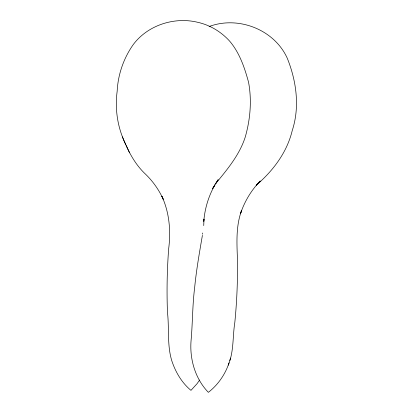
<?xml version="1.0" encoding="UTF-8"?>
<svg xmlns="http://www.w3.org/2000/svg" width="413" height="413" viewBox="0 0 413 413"><rect width="100%" height="100%" fill="white"/><g stroke="black" fill="none" stroke-linecap="round" stroke-linejoin="round"><path stroke-width="0.62" d="M203.733 225.606L203.991 219.066L203.785 221.353C204.786 208.524 208.622 195.953 214.992 184.771L212.628 188.529L218.095 179.789M202.582 234.192L202.675 233.009M202.401 235.369C199.407 252.808 196.325 270.247 194.626 287.871C192.432 305.31 192.644 322.956 191.08 340.415C189.51 359.052 195.173 378.762 208.364 392.35C217.336 385.365 224.249 375.825 228.229 365.19C234.001 351.608 232.529 336.709 234.821 322.455C236.902 301.361 237.78 280.153 237.454 258.961C236.804 242.834 235.89 226.262 241.455 210.79L240.645 213.294C244.666 201.245 251.398 190.145 260.226 181.013L256.236 185.251C273.076 170.775 286.994 152.428 292.254 130.513C299.998 106.843 296.4 80.896 287.252 58.181C274.294 29.535 238.275 15.565 209.097 26.54M228.229 365.19L228.983 362.867M229.742 360.544L230.547 358.071M218.074 179.82L215.756 183.506C227.377 169.34 239.478 154.942 245.214 137.173C250.309 119.471 251.94 100.462 248.564 82.28C244.661 67.773 239.55 52.73 229.659 41.145C221.26 31.878 210.217 25.136 197.992 22.364C174.611 16.535 147.869 25.054 133.301 44.511C123.642 58.181 117.979 74.505 117.168 91.232C114.716 109.404 117.659 128.247 125.882 144.664M199.629 380.037L197.032 383.729L190.966 390.368C181.735 382.712 175.51 372.051 171.793 360.755C166.981 345.103 169.345 328.459 167.471 312.362C166.661 291.165 167.069 269.932 168.664 248.781C170.972 231.053 169.407 212.602 161.87 196.232L163.218 199.252C158.964 189.866 152.934 181.312 145.51 174.157C134.612 163.992 127.854 150.518 122.403 136.858M126.28 145.5L129.558 152.841"/></g></svg>
